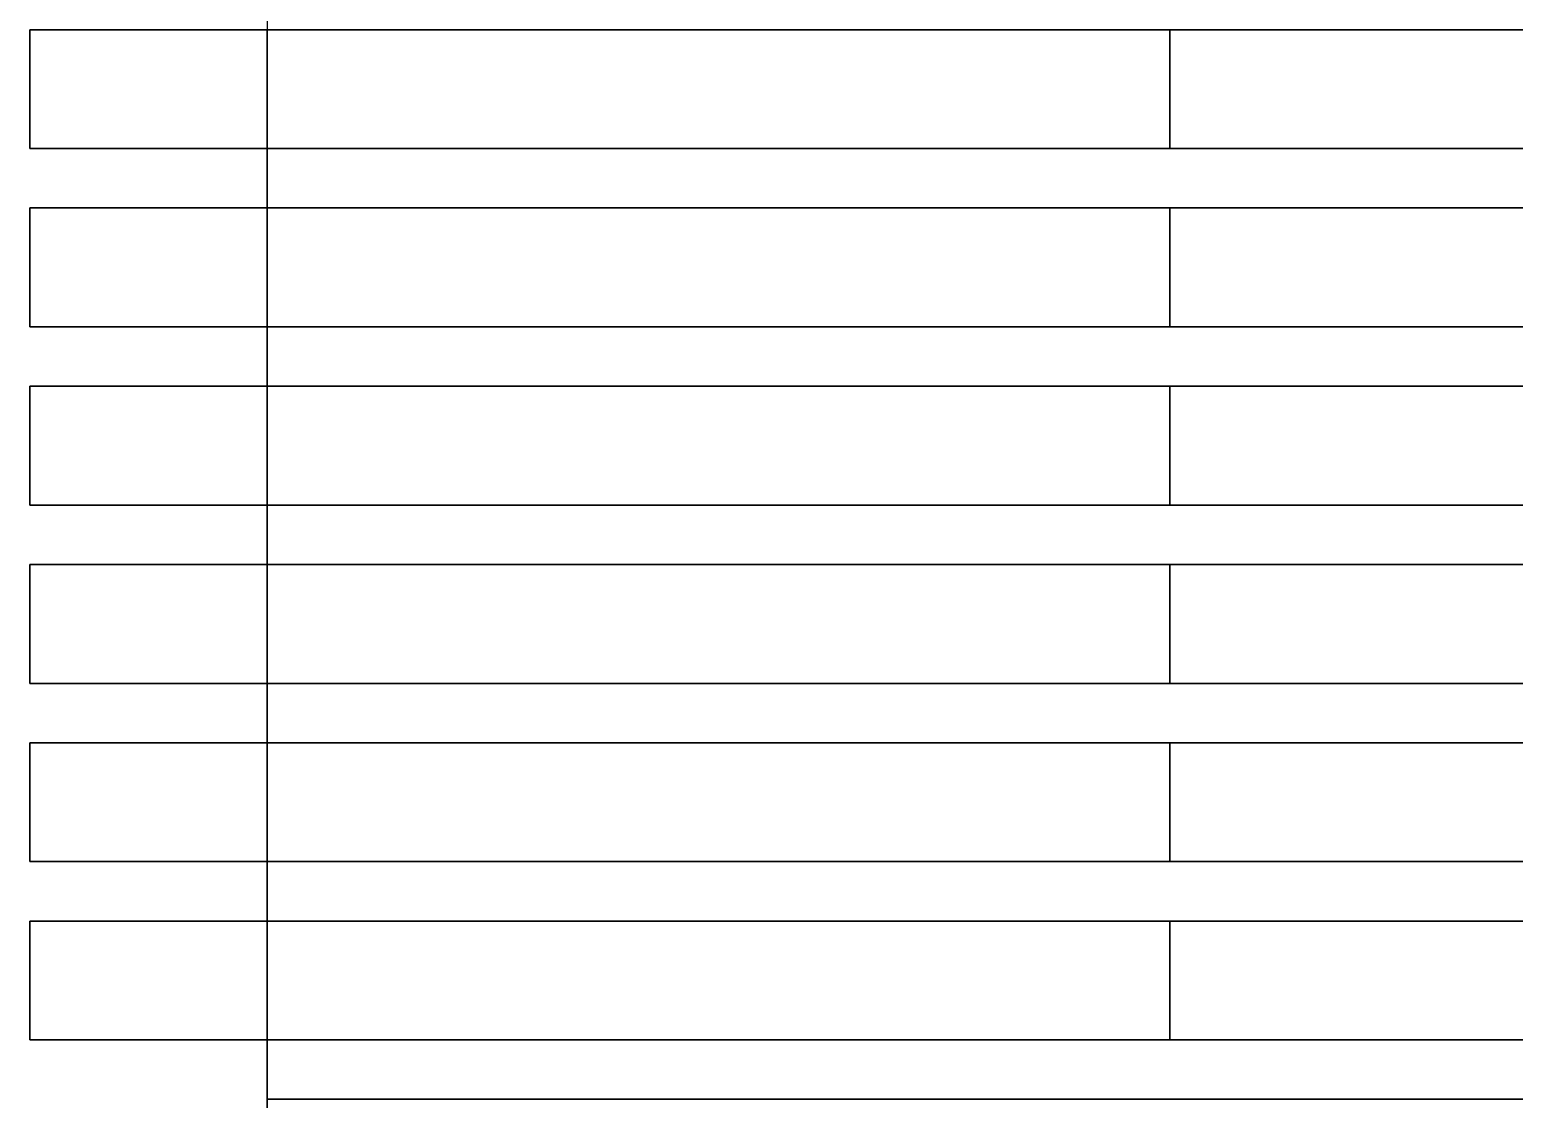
# Model space of a CAD drawing. Header units: millimetres. Extents: x -20 to 230, y -446 to 0.
# Drawn here: x -20 to 105, y -278 to -188 of the extents above; entities that cross this region are included whole.
import ezdxf

# ---------------------------------------------------------------- set-up
doc = ezdxf.new("R2010")
doc.units = ezdxf.units.MM
for name, color, linetype, plot in [('10', 135, 'Continuous', False), ('14', 155, 'Continuous', False), ('15', 254, 'Continuous', False)]:
    doc.layers.add(name, color=color, linetype=linetype, plot=plot)
for name, color, linetype in [('11', 148, 'Continuous'), ('12', 141, 'Continuous'), ('13', 143, 'Continuous'), ('Caixa', 250, 'Continuous')]:
    doc.layers.add(name, color=color, linetype=linetype)

msp = doc.modelspace()

# ---------------------------------------------------------------- linework, layer by layer
at = {"layer": '10'}
for points in [[(-20, -273, 115), (-20, -263, 115), (76, -263, 115), (76, -273, 115)], [(-20, -263, 115), (-20, -263, 15), (76, -263, 15), (76, -263, 115)], [(-20, -273, 15), (-20, -263, 15), (76, -263, 15), (76, -273, 15)], [(-20, -273, 115), (-20, -263, 115), (-20, -263, 15), (-20, -273, 15)], [(76, -273, 115), (76, -263, 115), (76, -263, 15), (76, -273, 15)], [(-20, -273, 115), (-20, -273, 15), (76, -273, 15), (76, -273, 115)]]:
    msp.add_3dface(points, dxfattribs=at)
at = {"layer": '11'}
for points in [[(-20, -258, 115), (-20, -248, 115), (76, -248, 115), (76, -258, 115)], [(-20, -248, 115), (-20, -248, 15), (76, -248, 15), (76, -248, 115)], [(-20, -258, 15), (-20, -248, 15), (76, -248, 15), (76, -258, 15)], [(-20, -258, 115), (-20, -248, 115), (-20, -248, 15), (-20, -258, 15)], [(76, -258, 115), (76, -248, 115), (76, -248, 15), (76, -258, 15)], [(-20, -258, 115), (-20, -258, 15), (76, -258, 15), (76, -258, 115)]]:
    msp.add_3dface(points, dxfattribs=at)
at = {"layer": '12'}
for points in [[(-20, -243, 115), (-20, -233, 115), (76, -233, 115), (76, -243, 115)], [(-20, -233, 115), (-20, -233, 15), (76, -233, 15), (76, -233, 115)], [(-20, -243, 15), (-20, -233, 15), (76, -233, 15), (76, -243, 15)], [(-20, -243, 115), (-20, -233, 115), (-20, -233, 15), (-20, -243, 15)], [(76, -243, 115), (76, -233, 115), (76, -233, 15), (76, -243, 15)], [(-20, -243, 115), (-20, -243, 15), (76, -243, 15), (76, -243, 115)]]:
    msp.add_3dface(points, dxfattribs=at)
at = {"layer": '13'}
for points in [[(-20, -228, 115), (-20, -218, 115), (76, -218, 115), (76, -228, 115)], [(-20, -218, 115), (-20, -218, 15), (76, -218, 15), (76, -218, 115)], [(-20, -228, 15), (-20, -218, 15), (76, -218, 15), (76, -228, 15)], [(-20, -228, 115), (-20, -218, 115), (-20, -218, 15), (-20, -228, 15)], [(76, -228, 115), (76, -218, 115), (76, -218, 15), (76, -228, 15)], [(-20, -228, 115), (-20, -228, 15), (76, -228, 15), (76, -228, 115)]]:
    msp.add_3dface(points, dxfattribs=at)
at = {"layer": '14'}
for points in [[(-20, -213, 115), (-20, -203, 115), (76, -203, 115), (76, -213, 115)], [(-20, -203, 115), (-20, -203, 15), (76, -203, 15), (76, -203, 115)], [(-20, -213, 15), (-20, -203, 15), (76, -203, 15), (76, -213, 15)], [(-20, -213, 115), (-20, -203, 115), (-20, -203, 15), (-20, -213, 15)], [(76, -213, 115), (76, -203, 115), (76, -203, 15), (76, -213, 15)], [(-20, -213, 115), (-20, -213, 15), (76, -213, 15), (76, -213, 115)]]:
    msp.add_3dface(points, dxfattribs=at)
at = {"layer": '15'}
for points in [[(-20, -198, 115), (-20, -188, 115), (76, -188, 115), (76, -198, 115)], [(-20, -188, 115), (-20, -188, 15), (76, -188, 15), (76, -188, 115)], [(-20, -198, 15), (-20, -188, 15), (76, -188, 15), (76, -198, 15)], [(-20, -198, 115), (-20, -188, 115), (-20, -188, 15), (-20, -198, 15)], [(76, -198, 115), (76, -188, 115), (76, -188, 15), (76, -198, 15)], [(-20, -198, 115), (-20, -198, 15), (76, -198, 15), (76, -198, 115)]]:
    msp.add_3dface(points, dxfattribs=at)
at = {"layer": 'Caixa'}
for points in [[(0, 0), (0, -446), (210, -446), (210, 0)], [(0, -188, 115), (0, -198, 115), (210, -198, 115), (210, -188, 115)], [(210, -188, 15), (210, -198, 15), (0, -198, 15), (0, -188, 15)], [(210, -203, 112), (210, -198, 112), (0, -198, 112), (0, -203, 112)], [(0, -198, 115), (0, -198, 112), (210, -198, 112), (210, -198, 115)], [(0, -203, 18), (0, -198, 18), (210, -198, 18), (210, -203, 18)], [(210, -198, 15), (210, -198, 18), (0, -198, 18), (0, -198, 15)], [(0, -203, 112), (0, -203, 115), (210, -203, 115), (210, -203, 112)], [(0, -203, 115), (0, -213, 115), (210, -213, 115), (210, -203, 115)], [(210, -203, 18), (210, -203, 15), (0, -203, 15), (0, -203, 18)], [(210, -203, 15), (210, -213, 15), (0, -213, 15), (0, -203, 15)], [(210, -218, 112), (210, -213, 112), (0, -213, 112), (0, -218, 112)], [(0, -213, 115), (0, -213, 112), (210, -213, 112), (210, -213, 115)], [(0, -218, 18), (0, -213, 18), (210, -213, 18), (210, -218, 18)], [(210, -213, 15), (210, -213, 18), (0, -213, 18), (0, -213, 15)], [(0, -218, 112), (0, -218, 115), (210, -218, 115), (210, -218, 112)], [(0, -218, 115), (0, -228, 115), (210, -228, 115), (210, -218, 115)], [(210, -218, 18), (210, -218, 15), (0, -218, 15), (0, -218, 18)], [(210, -218, 15), (210, -228, 15), (0, -228, 15), (0, -218, 15)], [(210, -233, 112), (210, -228, 112), (0, -228, 112), (0, -233, 112)], [(0, -228, 115), (0, -228, 112), (210, -228, 112), (210, -228, 115)], [(0, -233, 18), (0, -228, 18), (210, -228, 18), (210, -233, 18)], [(210, -228, 15), (210, -228, 18), (0, -228, 18), (0, -228, 15)], [(0, -233, 112), (0, -233, 115), (210, -233, 115), (210, -233, 112)], [(0, -233, 115), (0, -243, 115), (210, -243, 115), (210, -233, 115)], [(210, -233, 18), (210, -233, 15), (0, -233, 15), (0, -233, 18)], [(210, -233, 15), (210, -243, 15), (0, -243, 15), (0, -233, 15)], [(210, -248, 112), (210, -243, 112), (0, -243, 112), (0, -248, 112)], [(0, -243, 115), (0, -243, 112), (210, -243, 112), (210, -243, 115)], [(0, -248, 18), (0, -243, 18), (210, -243, 18), (210, -248, 18)], [(210, -243, 15), (210, -243, 18), (0, -243, 18), (0, -243, 15)], [(0, -248, 112), (0, -248, 115), (210, -248, 115), (210, -248, 112)], [(0, -248, 115), (0, -258, 115), (210, -258, 115), (210, -248, 115)], [(210, -248, 18), (210, -248, 15), (0, -248, 15), (0, -248, 18)], [(210, -248, 15), (210, -258, 15), (0, -258, 15), (0, -248, 15)], [(210, -263, 112), (210, -258, 112), (0, -258, 112), (0, -263, 112)], [(0, -258, 115), (0, -258, 112), (210, -258, 112), (210, -258, 115)], [(0, -263, 18), (0, -258, 18), (210, -258, 18), (210, -263, 18)], [(210, -258, 15), (210, -258, 18), (0, -258, 18), (0, -258, 15)], [(0, -263, 112), (0, -263, 115), (210, -263, 115), (210, -263, 112)], [(0, -263, 115), (0, -273, 115), (210, -273, 115), (210, -263, 115)], [(210, -263, 18), (210, -263, 15), (0, -263, 15), (0, -263, 18)], [(210, -263, 15), (210, -273, 15), (0, -273, 15), (0, -263, 15)], [(210, -278, 112), (210, -273, 112), (0, -273, 112), (0, -278, 112)], [(0, -273, 115), (0, -273, 112), (210, -273, 112), (210, -273, 115)], [(0, -278, 18), (0, -273, 18), (210, -273, 18), (210, -278, 18)], [(210, -273, 15), (210, -273, 18), (0, -273, 18), (0, -273, 15)], [(0, -278, 112), (0, -278, 115), (210, -278, 115), (210, -278, 112)], [(0, -278, 115), (0, -288, 115), (210, -288, 115), (210, -278, 115)], [(210, -278, 18), (210, -278, 15), (0, -278, 15), (0, -278, 18)], [(210, -278, 15), (210, -288, 15), (0, -288, 15), (0, -278, 15)]]:
    msp.add_3dface(points, dxfattribs=at)
for points, invisible_edges in [([(96, -428, 15), (96, -428, 115), (96, -18, 115), (96, -18, 15)], 15), ([(58.69, -423.5, 130), (0, -423.5, 130), (0, -22, 130), (58.69, -22, 130)], 15), ([(67.52, -41, 130), (67.52, -423.5, 130), (58.69, -423.5, 130), (58.69, -32, 130)], 15), ([(67.52, -192.67, 130), (151.31, -192.67, 130), (151.31, -160.72, 130), (67.52, -160.72, 130)], 15), ([(0, -198, 115), (0, -198, 130), (0, -188, 130), (0, -188, 115)], 5), ([(0, -188, 115), (0, -188, 130), (0, -198, 130), (0, -198, 115)], 5), ([(0, -198, 15), (0, -198), (0, -188), (0, -188, 15)], 5), ([(0, -188, 15), (0, -188), (0, -198), (0, -198, 15)], 5), ([(68.99, -197.36, 130), (70.38, -193.89, 130), (67.52, -192.67, 130), (67.52, -198.54, 130)], 15), ([(67.52, -192.67, 130), (70.38, -193.89, 130), (76.38, -194.49, 130), (76.38, -192.67, 130)], 15), ([(76.38, -192.67, 130), (76.38, -194.49, 130), (75.2, -197.33, 130), (83.03, -197.83, 130)], 15), ([(76.38, -192.67, 130), (83.03, -197.83, 130), (84.41, -195.99, 130), (84.41, -192.67, 130)], 15), ([(84.41, -192.67, 130), (84.41, -195.99, 130), (85.89, -194.89, 130), (85.89, -192.67, 130)], 15), ([(85.89, -192.67, 130), (85.89, -194.89, 130), (88.77, -193.96, 130), (88.77, -192.67, 130)], 15), ([(88.77, -192.67, 130), (88.77, -193.96, 130), (91.67, -194.19, 130), (151.31, -194.19, 130)], 15), ([(151.31, -194.19, 130), (151.31, -192.67, 130), (88.77, -192.67, 130)], 15), ([(68.49, -199.98, 125), (68.99, -197.36, 125), (70.38, -193.89, 125), (74.76, -199.51, 125)], 15), ([(70.38, -193.89, 130), (70.38, -193.89, 125), (68.99, -197.36, 125), (68.99, -197.36, 130)], 15), ([(76.38, -194.49, 130), (76.38, -194.49, 125), (70.38, -193.89, 125), (70.38, -193.89, 130)], 15), ([(74.76, -199.51, 125), (75.2, -197.33, 125), (76.38, -194.49, 125), (70.38, -193.89, 125)], 15), ([(76.38, -194.49, 130), (76.38, -194.49, 125), (75.2, -197.33, 125), (75.2, -197.33, 130)], 15), ([(88.77, -193.96, 125), (85.89, -194.89, 125), (84.41, -195.99, 125), (90.8, -201.08, 125)], 15), ([(85.89, -194.89, 130), (84.41, -195.99, 130), (84.41, -195.99, 125), (85.89, -194.89, 125)], 15), ([(88.77, -193.96, 130), (85.89, -194.89, 130), (85.89, -194.89, 125), (88.77, -193.96, 125)], 15), ([(91.67, -194.19, 130), (88.77, -193.96, 130), (88.77, -193.96, 125), (91.67, -194.19, 125)], 15), ([(94.01, -195.3, 125), (91.67, -194.19, 125), (88.77, -193.96, 125), (90.8, -201.08, 125)], 15), ([(94.01, -195.3, 130), (91.67, -194.19, 130), (91.67, -194.19, 125), (94.01, -195.3, 125)], 15), ([(96.02, -197.32, 130), (98.65, -194.19, 130), (91.67, -194.19, 130), (94.01, -195.3, 130)], 15), ([(98.65, -194.19, 130), (97.28, -199.32, 130), (96.02, -197.32, 130)], 15), ([(97.05, -212.76, 130), (151.31, -212.76, 130), (151.31, -194.19, 130), (97.83, -211.15, 130)], 15), ([(98.65, -194.19, 130), (98.65, -203.31, 130), (98.03, -201, 130), (97.28, -199.32, 130)], 15), ([(97.83, -211.15, 130), (98.58, -208.7, 130), (98.88, -205.71, 130), (151.31, -194.19, 130)], 15), ([(98.88, -205.71, 130), (98.65, -203.31, 130), (98.65, -194.19, 130), (151.31, -194.19, 130)], 15), ([(84.41, -195.99, 125), (83.03, -197.83, 125), (81.78, -199.79, 125), (88.36, -202.52, 125)], 15), ([(84.41, -195.99, 130), (83.03, -197.83, 130), (83.03, -197.83, 125), (84.41, -195.99, 125)], 15), ([(90.8, -201.08, 125), (89.41, -201.31, 125), (88.36, -202.52, 125), (84.41, -195.99, 125)], 15), ([(97.28, -199.32, 125), (96.02, -197.32, 125), (94.01, -195.3, 125), (90.8, -201.08, 125)], 15), ([(96.02, -197.32, 130), (94.01, -195.3, 130), (94.01, -195.3, 125), (96.02, -197.32, 125)], 15), ([(68.99, -197.36, 130), (67.52, -198.54, 130), (68.49, -199.98, 130), (68.99, -197.36, 130)], 15), ([(68.99, -197.36, 130), (68.49, -199.98, 130), (68.49, -199.98, 125), (68.99, -197.36, 125)], 15), ([(75.2, -197.33, 130), (74.76, -199.51, 130), (74.69, -201.85, 130), (80.85, -201.51, 130)], 15), ([(75.2, -197.33, 130), (74.76, -199.51, 130), (74.76, -199.51, 125), (75.2, -197.33, 125)], 15), ([(83.03, -197.83, 130), (81.78, -199.79, 130), (80.85, -201.51, 130), (75.2, -197.33, 130)], 15), ([(97.28, -199.32, 130), (96.02, -197.32, 130), (96.02, -197.32, 125), (97.28, -199.32, 125)], 15), ([(0, -198, 115), (0, -203, 115), (0, -203, 130), (0, -198, 130)], 11), ([(0, -198, 115), (0, -203, 115), (0, -203, 112), (0, -198, 112)], 1), ([(0, -198, 130), (0, -203, 130), (0, -203, 115), (0, -198, 115)], 14), ([(0, -198, 112), (0, -203, 112), (0, -203, 115), (0, -198, 115)], 4), ([(0, -198, 15), (0, -203, 15), (0, -203), (0, -198)], 11), ([(0, -198, 15), (0, -203, 15), (0, -203, 18), (0, -198, 18)], 1), ([(0, -198), (0, -203), (0, -203, 15), (0, -198, 15)], 14), ([(0, -198, 18), (0, -203, 18), (0, -203, 15), (0, -198, 15)], 4), ([(67.52, -198.54, 130), (68.49, -199.98, 130), (68.42, -202.72, 130), (67.52, -202.72, 130)], 15), ([(83.03, -197.83, 130), (83.03, -197.83, 125), (81.78, -199.79, 125), (81.78, -199.79, 130)], 15), ([(68.84, -205.67, 125), (68.42, -202.72, 125), (68.49, -199.98, 125), (74.76, -199.51, 125)], 15), ([(68.49, -199.98, 130), (68.42, -202.72, 130), (68.42, -202.72, 125), (68.49, -199.98, 125)], 15), ([(70.54, -210.03, 125), (69.54, -208.14, 125), (68.84, -205.67, 125), (74.76, -199.51, 125)], 15), ([(75.12, -204.53, 125), (74.69, -201.85, 125), (74.76, -199.51, 125), (70.54, -210.03, 125)], 15), ([(74.76, -199.51, 130), (74.69, -201.85, 130), (74.69, -201.85, 125), (74.76, -199.51, 125)], 15), ([(81.78, -199.79, 125), (80.85, -201.51, 125), (79.85, -203.71, 125), (86.2, -207.35, 125)], 15), ([(81.78, -199.79, 130), (81.78, -199.79, 125), (80.85, -201.51, 125), (80.85, -201.51, 130)], 15), ([(88.36, -202.52, 125), (87.21, -205.26, 125), (86.2, -207.35, 125), (81.78, -199.79, 125)], 15), ([(98.03, -201, 125), (97.28, -199.32, 125), (90.8, -201.08, 125), (92.14, -201.84, 125)], 15), ([(98.03, -201, 130), (97.28, -199.32, 130), (97.28, -199.32, 125), (98.03, -201, 125)], 15), ([(89.41, -201.31, 130), (90.8, -201.08, 130), (90.8, -201.08, 125), (89.41, -201.31, 125)], 15), ([(92.14, -201.84, 130), (89.41, -201.31, 130), (90.8, -201.08, 130)], 15), ([(90.8, -201.08, 130), (92.14, -201.84, 130), (92.14, -201.84, 125), (90.8, -201.08, 125)], 15), ([(98.65, -203.31, 125), (98.03, -201, 125), (92.14, -201.84, 125), (92.75, -203.31, 125)], 15), ([(98.65, -203.31, 130), (98.03, -201, 130), (98.03, -201, 125), (98.65, -203.31, 125)], 15), ([(80.85, -201.51, 130), (79.85, -203.71, 130), (79.28, -205.2, 130), (74.69, -201.85, 130)], 15), ([(74.69, -201.85, 130), (75.12, -204.53, 130), (75.12, -204.53, 125), (74.69, -201.85, 125)], 15), ([(79.28, -205.2, 130), (78.56, -206.07, 130), (77.43, -206.47, 130), (74.69, -201.85, 130)], 15), ([(77.43, -206.47, 130), (76.26, -206.23, 130), (75.46, -205.54, 130), (74.69, -201.85, 130)], 15), ([(75.46, -205.54, 130), (75.12, -204.53, 130), (74.69, -201.85, 130)], 15), ([(80.85, -201.51, 130), (79.85, -203.71, 130), (79.85, -203.71, 125), (80.85, -201.51, 125)], 15), ([(88.36, -202.52, 130), (89.41, -201.31, 130), (89.41, -201.31, 125), (88.36, -202.52, 125)], 15), ([(89.41, -201.31, 130), (92.14, -201.84, 130), (92.75, -203.31, 130), (88.36, -202.52, 130)], 15), ([(92.14, -201.84, 130), (92.75, -203.31, 130), (92.75, -203.31, 125), (92.14, -201.84, 125)], 15), ([(0, -213, 115), (0, -213, 130), (0, -203, 130), (0, -203, 115)], 5), ([(0, -203, 115), (0, -203, 130), (0, -213, 130), (0, -213, 115)], 5), ([(0, -213, 15), (0, -213), (0, -203), (0, -203, 15)], 5), ([(0, -203, 15), (0, -203), (0, -213), (0, -213, 15)], 5), ([(67.52, -202.72, 130), (68.41, -202.75, 130), (68.84, -205.67, 130), (67.52, -205.67, 130)], 15), ([(68.42, -202.72, 130), (68.84, -205.67, 130), (68.84, -205.67, 125), (68.42, -202.72, 125)], 15), ([(79.85, -203.71, 125), (79.28, -205.2, 125), (78.56, -206.07, 125), (83.84, -211.13, 125)], 15), ([(79.85, -203.71, 130), (79.28, -205.2, 130), (79.28, -205.2, 125), (79.85, -203.71, 125)], 15), ([(86.2, -207.35, 125), (85.14, -209.27, 125), (83.84, -211.13, 125), (79.85, -203.71, 125)], 15), ([(87.21, -205.26, 130), (87.21, -205.26, 125), (88.36, -202.52, 125), (88.36, -202.52, 130)], 15), ([(92.75, -203.31, 130), (93.06, -205.05, 130), (87.21, -205.26, 130), (88.36, -202.52, 130)], 15), ([(92.75, -203.31, 130), (93.06, -205.05, 130), (93.06, -205.05, 125), (92.75, -203.31, 125)], 15), ([(98.88, -205.71, 125), (98.65, -203.31, 125), (92.75, -203.31, 125), (93.06, -205.05, 125)], 15), ([(98.88, -205.71, 130), (98.88, -205.71, 125), (98.65, -203.31, 125), (98.65, -203.31, 130)], 15), ([(74.83, -213.21, 125), (72.33, -211.9, 125), (70.54, -210.03, 125), (75.12, -204.53, 125)], 15), ([(76.26, -206.23, 125), (75.46, -205.54, 125), (75.12, -204.53, 125), (74.83, -213.21, 125)], 15), ([(75.46, -205.54, 130), (75.12, -204.53, 130), (75.12, -204.53, 125), (75.46, -205.54, 125)], 15), ([(67.52, -205.67, 130), (68.84, -205.67, 130), (69.54, -208.14, 130), (67.52, -208.14, 130)], 15), ([(68.84, -205.67, 130), (69.54, -208.14, 130), (69.54, -208.14, 125), (68.84, -205.67, 125)], 15), ([(80.05, -213.35, 125), (77.37, -213.64, 125), (74.83, -213.21, 125), (76.26, -206.23, 125)], 15), ([(76.26, -206.23, 130), (76.26, -206.23, 125), (75.46, -205.54, 125), (75.46, -205.54, 130)], 15), ([(78.56, -206.07, 125), (77.43, -206.47, 125), (76.26, -206.23, 125), (80.05, -213.35, 125)], 15), ([(77.43, -206.47, 130), (76.26, -206.23, 130), (76.26, -206.23, 125), (77.43, -206.47, 125)], 15), ([(78.56, -206.07, 130), (77.43, -206.47, 130), (77.43, -206.47, 125), (78.56, -206.07, 125)], 15), ([(79.28, -205.2, 130), (78.56, -206.07, 130), (78.56, -206.07, 125), (79.28, -205.2, 125)], 15), ([(83.84, -211.13, 125), (82.16, -212.44, 125), (80.05, -213.35, 125), (78.56, -206.07, 125)], 15), ([(93.06, -205.05, 130), (93.02, -207.08, 130), (86.2, -207.35, 130), (87.21, -205.26, 130)], 15), ([(86.2, -207.35, 130), (87.21, -205.26, 130), (87.21, -205.26, 125), (86.2, -207.35, 125)], 15), ([(93.06, -205.05, 130), (93.02, -207.08, 130), (93.02, -207.08, 125), (93.06, -205.05, 125)], 15), ([(93.06, -205.05, 125), (93.02, -207.08, 125), (98.58, -208.7, 125), (98.88, -205.71, 125)], 15), ([(98.58, -208.7, 130), (98.88, -205.71, 130), (98.88, -205.71, 125), (98.58, -208.7, 125)], 15), ([(93.02, -207.08, 130), (92.44, -209.38, 130), (85.14, -209.27, 130), (86.2, -207.35, 130)], 15), ([(85.14, -209.27, 130), (86.2, -207.35, 130), (86.2, -207.35, 125), (85.14, -209.27, 125)], 15), ([(93.02, -207.08, 130), (92.44, -209.38, 130), (92.44, -209.38, 125), (93.02, -207.08, 125)], 15), ([(97.83, -211.15, 125), (98.58, -208.7, 125), (93.02, -207.08, 125), (92.44, -209.38, 125)], 15), ([(67.52, -208.14, 130), (69.54, -208.14, 130), (70.54, -210.03, 130), (67.52, -210.03, 130)], 15), ([(69.54, -208.14, 130), (70.54, -210.03, 130), (70.54, -210.03, 125), (69.54, -208.14, 125)], 15), ([(97.83, -211.15, 125), (98.58, -208.7, 125), (98.58, -208.7, 130), (97.83, -211.15, 130)], 15), ([(83.84, -211.13, 130), (85.14, -209.27, 130), (85.14, -209.27, 125), (83.84, -211.13, 125)], 15), ([(92.44, -209.38, 130), (91.49, -211.23, 130), (83.84, -211.13, 130), (85.14, -209.27, 130)], 15), ([(92.44, -209.38, 130), (91.49, -211.23, 130), (91.49, -211.23, 125), (92.44, -209.38, 125)], 15), ([(91.49, -211.23, 125), (92.44, -209.38, 125), (97.83, -211.15, 125), (97.05, -212.76, 125)], 15), ([(67.52, -210.03, 130), (70.54, -210.03, 130), (72.33, -211.9, 130), (67.52, -211.9, 130)], 15), ([(70.54, -210.03, 130), (72.33, -211.9, 130), (72.33, -211.9, 125), (70.54, -210.03, 125)], 15), ([(80.88, -215.96, 130), (82.89, -216.4, 130), (83.84, -211.13, 130), (82.16, -212.44, 130)], 15), ([(82.16, -212.44, 130), (83.84, -211.13, 130), (83.84, -211.13, 125), (82.16, -212.44, 125)], 15), ([(91.49, -211.23, 130), (85, -217.32, 130), (82.89, -216.4, 130), (83.84, -211.13, 130)], 15), ([(91.49, -211.23, 130), (97.05, -212.76, 130), (87.41, -219.16, 130), (85, -217.32, 130)], 15), ([(97.05, -212.76, 130), (97.05, -212.76, 125), (91.49, -211.23, 125), (91.49, -211.23, 130)], 15), ([(97.05, -212.76, 130), (97.05, -212.76, 125), (97.83, -211.15, 125), (97.83, -211.15, 130)], 15), ([(67.52, -211.9, 130), (72.33, -211.9, 130), (74.83, -213.21, 130), (67.52, -213.21, 130)], 15), ([(72.33, -211.9, 130), (74.83, -213.21, 130), (74.83, -213.21, 125), (72.33, -211.9, 125)], 15), ([(78.97, -215.89, 130), (80.88, -215.96, 130), (82.16, -212.44, 130), (80.05, -213.35, 130)], 15), ([(80.05, -213.35, 130), (82.16, -212.44, 130), (82.16, -212.44, 125), (80.05, -213.35, 125)], 15), ([(0, -213, 115), (0, -218, 115), (0, -218, 130), (0, -213, 130)], 11), ([(0, -213, 115), (0, -218, 115), (0, -218, 112), (0, -213, 112)], 1), ([(0, -213, 130), (0, -218, 130), (0, -218, 115), (0, -213, 115)], 14), ([(0, -213, 112), (0, -218, 112), (0, -218, 115), (0, -213, 115)], 4), ([(0, -213, 15), (0, -218, 15), (0, -218), (0, -213)], 11), ([(0, -213, 15), (0, -218, 15), (0, -218, 18), (0, -213, 18)], 1), ([(0, -213), (0, -218), (0, -218, 15), (0, -213, 15)], 14), ([(0, -213, 18), (0, -218, 18), (0, -218, 15), (0, -213, 15)], 4), ([(74.83, -213.21, 130), (75, -216.82, 130), (67.52, -216.82, 130), (67.52, -213.21, 130)], 15), ([(74.83, -213.21, 130), (77.37, -213.64, 130), (77.37, -213.64, 125), (74.83, -213.21, 125)], 15), ([(74.83, -213.21, 130), (75, -216.82, 130), (77.04, -216.15, 130), (77.37, -213.64, 130)], 15), ([(77.04, -216.15, 130), (78.97, -215.89, 130), (80.05, -213.35, 130), (77.37, -213.64, 130)], 15), ([(77.37, -213.64, 130), (80.05, -213.35, 130), (80.05, -213.35, 125), (77.37, -213.64, 125)], 15), ([(88.81, -220.88, 130), (87.41, -219.16, 130), (97.05, -212.76, 130), (151.31, -212.76, 130)], 15), ([(88.81, -220.88, 130), (89.89, -222.96, 130), (90.67, -225.19, 130), (151.31, -212.76, 130)], 15), ([(151.31, -229.97, 130), (151.31, -212.76, 130), (90.67, -225.19, 130)], 15), ([(74.46, -224.92, 125.01), (73.46, -225.81, 125.01), (75, -216.82, 125.01), (77.04, -216.15, 125.01)], 15), ([(78.97, -215.89, 125), (77.04, -216.15, 125), (74.46, -224.92, 125), (75.8, -224.26, 125.01)], 15), ([(75, -216.82, 130), (75, -216.82, 125), (77.04, -216.15, 125), (77.04, -216.15, 130)], 15), ([(77.67, -223.71, 125), (75.8, -224.26, 125), (78.97, -215.89, 125), (80.88, -215.96, 125)], 15), ([(77.04, -216.15, 130), (77.04, -216.15, 125), (78.97, -215.89, 125), (78.97, -215.89, 130)], 15), ([(82.89, -216.4, 125), (80.88, -215.96, 125), (77.67, -223.71, 125), (79.55, -223.51, 125)], 15), ([(78.97, -215.89, 130), (78.97, -215.89, 125), (80.88, -215.96, 125), (80.88, -215.96, 130)], 15), ([(80.88, -215.96, 130), (80.88, -215.96, 125), (82.89, -216.4, 125), (82.89, -216.4, 130)], 15), ([(75, -216.82, 130), (73.17, -217.84, 130), (71.57, -219.18, 130), (67.52, -216.82, 130)], 15), ([(67.52, -216.82, 130), (71.57, -219.18, 130), (70.27, -220.77, 130), (69.27, -222.57, 130)], 15), ([(67.52, -216.82, 130), (69.27, -222.57, 130), (68.46, -224.59, 130), (67.52, -224.59, 130)], 15), ([(75, -216.82, 125), (73.17, -217.84, 125), (73.04, -226.77, 125), (73.46, -225.81, 125)], 15), ([(73.17, -217.84, 130), (73.17, -217.84, 125), (75, -216.82, 125), (75, -216.82, 130)], 15), ([(85, -217.32, 125), (82.89, -216.4, 125), (79.55, -223.51, 125), (81.17, -223.62, 125)], 15), ([(87.41, -219.16, 125), (85, -217.32, 125), (81.17, -223.62, 125), (83.17, -224.11, 125)], 15), ([(82.89, -216.4, 130), (82.89, -216.4, 125), (85, -217.32, 125), (85, -217.32, 130)], 15), ([(85, -217.32, 130), (85, -217.32, 125), (87.41, -219.16, 125), (87.41, -219.16, 130)], 15), ([(0, -228, 115), (0, -228, 130), (0, -218, 130), (0, -218, 115)], 5), ([(0, -218, 115), (0, -218, 130), (0, -228, 130), (0, -228, 115)], 5), ([(0, -228, 15), (0, -228), (0, -218), (0, -218, 15)], 5), ([(0, -218, 15), (0, -218), (0, -228), (0, -228, 15)], 5), ([(71.57, -219.18, 130), (71.57, -219.18, 125), (73.17, -217.84, 125), (73.17, -217.84, 130)], 15), ([(71.57, -219.18, 125), (73.17, -217.84, 125), (73.04, -226.77, 125), (73.03, -227.94, 125)], 15), ([(71.57, -219.18, 125), (70.27, -220.77, 125), (69.27, -222.57, 125), (73.03, -227.94, 125)], 15), ([(70.27, -220.77, 130), (71.57, -219.18, 130), (71.57, -219.18, 125), (70.27, -220.77, 125)], 15), ([(84.7, -224.8, 125), (83.17, -224.11, 125), (87.41, -219.16, 125), (88.81, -220.88, 125)], 15), ([(87.41, -219.16, 130), (87.41, -219.16, 125), (88.81, -220.88, 125), (88.81, -220.88, 130)], 15), ([(69.27, -222.57, 130), (70.27, -220.77, 130), (70.27, -220.77, 125), (69.27, -222.57, 125)], 15), ([(89.89, -222.96, 125), (88.81, -220.88, 125), (84.7, -224.8, 125), (85.74, -225.58, 125)], 15), ([(88.81, -220.88, 130), (88.81, -220.88, 125), (89.89, -222.96, 125), (89.89, -222.96, 130)], 15), ([(68.08, -226.98, 125), (68.46, -224.59, 125), (69.27, -222.57, 125), (73.03, -227.94, 125)], 15), ([(68.46, -224.59, 130), (68.46, -224.59, 125), (69.27, -222.57, 125), (69.27, -222.57, 130)], 15), ([(75.76, -224.28, 130), (77.67, -223.71, 130), (81.17, -223.62, 130), (83.17, -224.11, 130)], 15), ([(77.67, -223.71, 130), (77.67, -223.71, 125), (75.8, -224.26, 125), (75.76, -224.28, 130)], 15), ([(79.55, -223.51, 125), (77.67, -223.71, 125), (77.67, -223.71, 130), (79.55, -223.51, 130)], 15), ([(81.17, -223.62, 130), (79.55, -223.51, 130), (77.67, -223.71, 130)], 15), ([(81.17, -223.62, 130), (81.17, -223.62, 125), (79.55, -223.51, 125), (79.55, -223.51, 130)], 15), ([(83.17, -224.11, 130), (83.17, -224.11, 125), (81.17, -223.62, 125), (81.17, -223.62, 130)], 15), ([(90.67, -225.19, 125), (89.89, -222.96, 125), (85.74, -225.58, 125), (86.34, -226.79, 125)], 15), ([(89.89, -222.96, 130), (89.89, -222.96, 125), (90.67, -225.19, 125), (90.67, -225.19, 130)], 15), ([(67.52, -224.59, 130), (68.46, -224.59, 130), (68.08, -226.98, 130), (67.52, -226.98, 130)], 15), ([(68.08, -226.98, 130), (68.08, -226.98, 125), (68.46, -224.59, 125), (68.46, -224.59, 130)], 15), ([(73.46, -225.81, 130), (74.46, -224.92, 130), (84.7, -224.8, 130), (85.74, -225.58, 130)], 15), ([(74.46, -224.92, 125), (73.46, -225.81, 125), (73.46, -225.81, 130), (74.46, -224.92, 130)], 15), ([(84.7, -224.8, 130), (83.17, -224.11, 130), (75.76, -224.28, 130), (74.46, -224.92, 130)], 15), ([(75.76, -224.28, 130), (75.8, -224.26, 125), (74.46, -224.92, 125), (74.46, -224.92, 130)], 15), ([(84.7, -224.8, 130), (84.7, -224.8, 125), (83.17, -224.11, 125), (83.17, -224.11, 130)], 15), ([(85.74, -225.58, 130), (85.74, -225.58, 125), (84.7, -224.8, 125), (84.7, -224.8, 130)], 15), ([(86.34, -226.79, 130), (85.74, -225.58, 130), (73.46, -225.81, 130), (73.04, -226.77, 130)], 15), ([(73.46, -225.81, 130), (73.46, -225.81, 125), (73.04, -226.77, 125), (73.04, -226.77, 130)], 15), ([(86.34, -226.79, 130), (86.34, -226.79, 125), (85.74, -225.58, 125), (85.74, -225.58, 130)], 15), ([(86.27, -228.26, 125), (86.34, -226.79, 125), (90.67, -225.19, 125), (90.9, -227.76, 125)], 15), ([(90.67, -225.19, 130), (90.9, -227.76, 130), (90.57, -229.97, 130), (151.31, -229.97, 130)], 15), ([(90.67, -225.19, 130), (90.67, -225.19, 125), (90.9, -227.76, 125), (90.9, -227.76, 130)], 15), ([(67.52, -226.98, 130), (68.08, -226.98, 130), (68.19, -228.86, 130), (67.52, -228.86, 130)], 15), ([(68.19, -228.86, 130), (68.08, -226.98, 130), (68.08, -226.98, 125), (68.19, -228.86, 125)], 15), ([(73.31, -228.73, 125), (73.03, -227.94, 125), (68.08, -226.98, 125), (68.19, -228.86, 125)], 15), ([(73.04, -226.77, 125), (73.03, -227.94, 125), (73.03, -227.94, 130), (73.04, -226.77, 130)], 15), ([(86.34, -226.79, 130), (86.27, -228.26, 130), (73.03, -227.94, 130), (73.04, -226.77, 130)], 15), ([(86.27, -228.26, 130), (86.27, -228.26, 125), (86.34, -226.79, 125), (86.34, -226.79, 130)], 15), ([(0, -228, 115), (0, -233, 115), (0, -233, 130), (0, -228, 130)], 11), ([(0, -228, 115), (0, -233, 115), (0, -233, 112), (0, -228, 112)], 1), ([(0, -228, 130), (0, -233, 130), (0, -233, 115), (0, -228, 115)], 14), ([(0, -228, 112), (0, -233, 112), (0, -233, 115), (0, -228, 115)], 4), ([(0, -228, 15), (0, -233, 15), (0, -233), (0, -228)], 11), ([(0, -228, 15), (0, -233, 15), (0, -233, 18), (0, -228, 18)], 1), ([(0, -228), (0, -233), (0, -233, 15), (0, -228, 15)], 14), ([(0, -228, 18), (0, -233, 18), (0, -233, 15), (0, -228, 15)], 4), ([(68.87, -231.29, 125), (68.19, -228.86, 125), (73.31, -228.73, 125), (74.05, -229.6, 125)], 15), ([(73.03, -227.94, 130), (73.31, -228.73, 130), (73.31, -228.73, 125), (73.03, -227.94, 125)], 15), ([(86.27, -228.26, 130), (85.16, -229.72, 130), (73.31, -228.73, 130), (73.03, -227.94, 130)], 15), ([(73.31, -228.73, 130), (74.05, -229.6, 130), (74.05, -229.6, 125), (73.31, -228.73, 125)], 15), ([(73.31, -228.73, 130), (74.05, -229.6, 130), (83.73, -230.46, 130), (85.16, -229.72, 130)], 15), ([(90.57, -229.97, 125), (85.16, -229.72, 125), (86.27, -228.26, 125), (90.9, -227.76, 125)], 15), ([(86.27, -228.26, 130), (86.27, -228.26, 125), (85.16, -229.72, 125), (85.16, -229.72, 130)], 15), ([(90.9, -227.76, 130), (90.9, -227.76, 125), (90.57, -229.97, 125), (90.57, -229.97, 130)], 15), ([(68.19, -228.86, 130), (68.87, -231.29, 130), (67.52, -232.25, 130), (67.52, -228.86, 130)], 15), ([(68.87, -231.29, 130), (68.19, -228.86, 130), (68.19, -228.86, 125), (68.87, -231.29, 125)], 15), ([(74.05, -229.6, 125), (75.39, -230.35, 125), (69.81, -233.31, 125), (68.87, -231.29, 125)], 15), ([(74.05, -229.6, 130), (75.39, -230.35, 130), (75.39, -230.35, 125), (74.05, -229.6, 125)], 15), ([(83.73, -230.46, 130), (82.37, -230.93, 130), (75.39, -230.35, 130), (74.05, -229.6, 130)], 15), ([(83.73, -230.46, 130), (83.73, -230.46, 125), (85.16, -229.72, 125), (85.16, -229.72, 130)], 15), ([(85.16, -229.72, 125), (83.73, -230.46, 125), (87.13, -235.85, 125), (88.6, -234.17, 125)], 15), ([(88.6, -234.17, 125), (89.76, -232.11, 125), (90.57, -229.97, 125), (85.16, -229.72, 125)], 15), ([(90.57, -229.97, 130), (89.76, -232.11, 130), (88.6, -234.17, 130), (151.31, -234.17, 130)], 15), ([(90.57, -229.97, 130), (90.57, -229.97, 125), (89.76, -232.11, 125), (89.76, -232.11, 130)], 15), ([(151.31, -234.17, 130), (151.31, -229.97, 130), (90.57, -229.97, 130)], 15), ([(69.8, -233.3, 125), (71.67, -235.7, 125), (76.85, -230.88, 125), (75.39, -230.35, 125)], 15), ([(76.85, -230.88, 125), (78.28, -231.18, 125), (74.29, -237.6, 125), (71.67, -235.7, 125)], 15), ([(74.29, -237.6, 125), (78.54, -238.84, 125), (79.82, -231.28, 125), (78.28, -231.18, 125)], 15), ([(75.39, -230.35, 130), (75.39, -230.35, 125), (76.85, -230.88, 125), (76.85, -230.88, 130)], 15), ([(75.39, -230.35, 130), (76.85, -230.88, 130), (81.02, -231.19, 130), (82.37, -230.93, 130)], 15), ([(76.85, -230.88, 130), (76.85, -230.88, 125), (78.28, -231.18, 125), (78.28, -231.18, 130)], 15), ([(81.02, -231.19, 130), (79.82, -231.28, 130), (78.28, -231.18, 130), (76.85, -230.88, 130)], 15), ([(78.28, -231.18, 130), (78.28, -231.18, 125), (79.82, -231.28, 125), (79.82, -231.28, 130)], 15), ([(79.82, -231.28, 125), (81.02, -231.19, 125), (81.93, -238.61, 125), (78.54, -238.84, 125)], 15), ([(79.82, -231.28, 130), (79.82, -231.28, 125), (81.02, -231.19, 125), (81.02, -231.19, 130)], 15), ([(81.02, -231.19, 130), (81.02, -231.19, 125), (82.37, -230.93, 125), (82.37, -230.93, 130)], 15), ([(82.37, -230.93, 125), (81.02, -231.19, 125), (81.93, -238.61, 125), (84.49, -237.69, 125)], 15), ([(82.37, -230.93, 130), (82.37, -230.93, 125), (83.73, -230.46, 125), (83.73, -230.46, 130)], 15), ([(87.13, -235.85, 125), (84.49, -237.69, 125), (82.37, -230.93, 125), (83.73, -230.46, 125)], 15), ([(68.87, -231.29, 130), (69.81, -233.31, 130), (67.52, -233.31, 130), (67.52, -232.25, 130)], 15), ([(69.81, -233.31, 130), (68.87, -231.29, 130), (68.87, -231.29, 125), (69.81, -233.31, 125)], 15), ([(89.76, -232.11, 130), (89.76, -232.11, 125), (88.6, -234.17, 125), (88.6, -234.17, 130)], 15), ([(0, -243, 115), (0, -243, 130), (0, -233, 130), (0, -233, 115)], 5), ([(0, -233, 115), (0, -233, 130), (0, -243, 130), (0, -243, 115)], 5), ([(0, -243, 15), (0, -243), (0, -233), (0, -233, 15)], 5), ([(0, -233, 15), (0, -233), (0, -243), (0, -243, 15)], 5), ([(69.81, -233.31, 130), (71.67, -235.7, 130), (74.29, -237.6, 130), (67.52, -237.6, 130)], 15), ([(69.81, -233.31, 130), (67.52, -233.31, 130), (67.52, -237.6, 130)], 15), ([(71.67, -235.7, 130), (69.81, -233.31, 130), (69.81, -233.31, 125), (71.67, -235.7, 125)], 15), ([(88.6, -234.17, 125), (88.6, -234.17, 130), (87.13, -235.85, 130), (87.13, -235.85, 125)], 15), ([(87.13, -242.1, 130), (87.13, -235.85, 130), (88.6, -234.17, 130), (99.63, -242.1, 130)], 15), ([(99.63, -242.1, 130), (88.6, -234.17, 130), (151.31, -234.17, 130), (151.31, -248.47, 130)], 15), ([(74.29, -237.6, 130), (74.29, -237.6, 125), (71.67, -235.7, 125), (71.67, -235.7, 130)], 15), ([(87.13, -235.85, 130), (87.13, -235.85, 125), (84.49, -237.69, 125), (84.49, -237.69, 130)], 15), ([(84.49, -242.1, 130), (84.49, -237.69, 130), (87.13, -235.85, 130), (87.13, -242.1, 130)], 15), ([(74.29, -237.6, 130), (78.54, -238.84, 130), (78.54, -242.1, 130), (67.52, -242.1, 130)], 15), ([(74.29, -237.6, 130), (67.52, -237.6, 130), (67.52, -242.1, 130)], 15), ([(78.54, -238.84, 130), (78.54, -238.84, 125), (74.29, -237.6, 125), (74.29, -237.6, 130)], 15), ([(81.93, -238.61, 130), (81.93, -238.61, 125), (78.54, -238.84, 125), (78.54, -238.84, 130)], 15), ([(81.93, -238.61, 130), (78.54, -238.84, 130), (78.54, -242.1, 130), (84.17, -242.1, 130)], 15), ([(84.49, -237.69, 130), (84.49, -237.69, 125), (81.93, -238.61, 125), (81.93, -238.61, 130)], 15), ([(84.17, -242.1, 130), (81.93, -238.61, 130), (84.49, -237.69, 130), (84.49, -242.1, 130)], 15), ([(68.71, -248.47, 130), (67.52, -248.47, 130), (67.52, -242.1, 130), (68.71, -242.1, 130)], 15), ([(99.63, -242.1, 130), (99.63, -242.1, 125), (68.71, -242.1, 125), (68.71, -242.1, 130)], 15), ([(68.71, -248.47, 130), (68.71, -248.47, 125), (68.71, -242.1, 125), (68.71, -242.1, 130)], 15), ([(99.63, -248.47, 125), (99.63, -242.1, 125), (68.71, -242.1, 125), (68.71, -248.47, 125)], 15), ([(99.63, -248.47, 130), (99.63, -248.47, 125), (99.63, -242.1, 125), (99.63, -242.1, 130)], 15), ([(151.31, -248.47, 130), (99.63, -242.1, 130), (99.63, -248.47, 130), (151.31, -248.47, 130)], 15), ([(0, -243, 115), (0, -248, 115), (0, -248, 130), (0, -243, 130)], 11), ([(0, -243, 115), (0, -248, 115), (0, -248, 112), (0, -243, 112)], 1), ([(0, -243, 130), (0, -248, 130), (0, -248, 115), (0, -243, 115)], 14), ([(0, -243, 112), (0, -248, 112), (0, -248, 115), (0, -243, 115)], 4), ([(0, -243, 15), (0, -248, 15), (0, -248), (0, -243)], 11), ([(0, -243, 15), (0, -248, 15), (0, -248, 18), (0, -243, 18)], 1), ([(0, -243), (0, -248), (0, -248, 15), (0, -243, 15)], 14), ([(0, -243, 18), (0, -248, 18), (0, -248, 15), (0, -243, 15)], 4), ([(0, -258, 115), (0, -258, 130), (0, -248, 130), (0, -248, 115)], 5), ([(0, -248, 115), (0, -248, 130), (0, -258, 130), (0, -258, 115)], 5), ([(0, -258, 15), (0, -258), (0, -248), (0, -248, 15)], 5), ([(0, -248, 15), (0, -248), (0, -258), (0, -258, 15)], 5), ([(71.52, -248.47, 130), (69.65, -250.38, 130), (67.52, -250.38, 130), (67.52, -248.47, 130)], 15), ([(71.52, -248.47, 130), (71.52, -248.47, 125), (68.71, -248.47, 125), (68.71, -248.47, 130)], 15), ([(71.52, -248.47, 130), (69.65, -250.38, 130), (69.65, -250.38, 125), (71.52, -248.47, 125)], 15), ([(76.27, -248.47, 125), (75.48, -248.98, 125), (69.65, -250.38, 125), (71.52, -248.47, 125)], 15), ([(76.27, -248.47, 130), (75.48, -248.98, 130), (75.48, -248.98, 125), (76.27, -248.47, 125)], 15), ([(83.41, -248.47, 130), (76.27, -248.47, 130), (75.48, -248.98, 130), (84.8, -249.32, 130)], 15), ([(83.41, -248.47, 130), (76.27, -248.47, 130), (76.27, -248.47, 125), (83.41, -248.47, 125)], 15), ([(83.41, -248.47, 130), (83.41, -248.47, 125), (84.8, -249.32, 125), (84.8, -249.32, 130)], 15), ([(83.41, -248.47, 125), (84.8, -249.32, 125), (88.92, -249.43, 125), (87.78, -248.47, 125)], 15), ([(87.78, -248.47, 130), (87.78, -248.47, 125), (99.63, -248.47, 125), (99.63, -248.47, 130)], 15), ([(87.78, -248.47, 130), (87.78, -248.47, 125), (88.92, -249.43, 125), (88.92, -249.43, 130)], 15), ([(89.81, -250.54, 130), (88.92, -249.43, 130), (87.78, -248.47, 130), (90.46, -248.47, 130)], 15), ([(90.46, -251.72, 130), (89.81, -250.54, 130), (90.46, -248.47, 130)], 15), ([(91.08, -255.24, 130), (90.98, -253.45, 130), (90.46, -251.72, 130), (90.46, -248.47, 130)], 15), ([(151.31, -248.47, 130), (90.46, -248.47, 130), (90.86, -282.07, 130), (151.31, -282.07, 130)], 15), ([(75.48, -248.98, 125), (74.79, -249.66, 125), (74.34, -250.33, 125), (69.65, -250.38, 125)], 15), ([(74.34, -250.33, 130), (74.34, -250.33, 125), (74.79, -249.66, 125), (74.79, -249.66, 130)], 15), ([(85.53, -250.28, 130), (85.91, -251.3, 130), (74.34, -250.33, 130), (74.79, -249.66, 130)], 15), ([(74.79, -249.66, 130), (74.79, -249.66, 125), (75.48, -248.98, 125), (75.48, -248.98, 130)], 15), ([(84.8, -249.32, 130), (85.53, -250.28, 130), (74.79, -249.66, 130), (75.48, -248.98, 130)], 15), ([(84.8, -249.32, 130), (84.8, -249.32, 125), (85.53, -250.28, 125), (85.53, -250.28, 130)], 15), ([(88.92, -249.43, 125), (89.81, -250.54, 125), (85.53, -250.28, 125), (84.8, -249.32, 125)], 15), ([(88.92, -249.43, 125), (88.92, -249.43, 130), (89.81, -250.54, 130), (89.81, -250.54, 125)], 15), ([(68.78, -252.11, 130), (67.52, -252.11, 130), (67.52, -250.38, 130), (69.65, -250.38, 130)], 15), ([(69.65, -250.38, 125), (68.78, -252.11, 125), (73.93, -251.32, 125), (74.34, -250.33, 125)], 15), ([(68.78, -252.11, 130), (68.78, -252.11, 125), (69.65, -250.38, 125), (69.65, -250.38, 130)], 15), ([(73.93, -251.32, 130), (73.93, -251.32, 125), (74.34, -250.33, 125), (74.34, -250.33, 130)], 15), ([(74.34, -250.33, 130), (73.93, -251.32, 130), (85.95, -252.67, 130), (85.91, -251.3, 130)], 15), ([(85.53, -250.28, 130), (85.53, -250.28, 125), (85.91, -251.3, 125), (85.91, -251.3, 130)], 15), ([(85.95, -252.67, 125), (85.91, -251.3, 125), (85.53, -250.28, 125), (90.98, -253.45, 125)], 15), ([(90.98, -253.45, 125), (90.46, -251.72, 125), (89.81, -250.54, 125), (85.53, -250.28, 125)], 15), ([(89.81, -250.54, 125), (89.81, -250.54, 130), (90.46, -251.72, 130), (90.46, -251.72, 125)], 15), ([(68.78, -252.11, 130), (68.39, -253.83, 130), (67.52, -253.83, 130), (67.52, -252.11, 130)], 15), ([(68.39, -253.83, 130), (68.39, -253.83, 125), (68.78, -252.11, 125), (68.78, -252.11, 130)], 15), ([(68.78, -252.11, 125), (68.39, -253.83, 125), (68.4, -255.44, 125), (75.87, -255.9, 125)], 15), ([(73.93, -251.32, 125), (73.93, -252.67, 125), (74.01, -254.04, 125), (68.78, -252.11, 125)], 15), ([(74.01, -254.04, 125), (74.69, -254.98, 125), (75.87, -255.9, 125), (68.78, -252.11, 125)], 15), ([(73.76, -252.67, 130), (73.76, -252.67, 125), (73.93, -251.32, 125), (73.93, -251.32, 130)], 15), ([(85.95, -252.67, 130), (85.61, -253.79, 130), (73.76, -252.67, 130), (73.93, -251.32, 130)], 15), ([(85.91, -251.3, 130), (85.91, -251.3, 125), (85.95, -252.67, 125), (85.95, -252.67, 130)], 15), ([(90.46, -251.72, 130), (90.46, -251.72, 125), (90.98, -253.45, 125), (90.98, -253.45, 130)], 15), ([(74.01, -254.04, 130), (74.01, -254.04, 125), (73.76, -252.67, 125), (73.76, -252.67, 130)], 15), ([(85.61, -253.79, 130), (85.01, -254.69, 130), (74.01, -254.04, 130), (73.76, -252.67, 130)], 15), ([(85.01, -254.69, 125), (85.61, -253.79, 125), (85.95, -252.67, 125), (90.67, -257.29, 125)], 15), ([(85.95, -252.67, 130), (85.95, -252.67, 125), (85.61, -253.79, 125), (85.61, -253.79, 130)], 15), ([(90.67, -257.29, 125), (91.08, -255.24, 125), (90.98, -253.45, 125), (85.95, -252.67, 125)], 15), ([(90.98, -253.45, 130), (90.98, -253.45, 125), (91.08, -255.24, 125), (91.08, -255.24, 130)], 15), ([(68.39, -253.83, 130), (68.4, -255.44, 130), (67.52, -255.44, 130), (67.52, -253.83, 130)], 15), ([(68.4, -255.44, 130), (68.4, -255.44, 125), (68.39, -253.83, 125), (68.39, -253.83, 130)], 15), ([(74.69, -254.98, 130), (74.69, -254.98, 125), (74.01, -254.04, 125), (74.01, -254.04, 130)], 15), ([(85.01, -254.69, 130), (83.91, -255.64, 130), (74.69, -254.98, 130), (74.01, -254.04, 130)], 15), ([(75.87, -255.9, 130), (75.87, -255.9, 125), (74.69, -254.98, 125), (74.69, -254.98, 130)], 15), ([(83.91, -255.64, 130), (82.43, -256.45, 130), (75.87, -255.9, 130), (74.69, -254.98, 130)], 15), ([(82.43, -256.45, 125), (83.91, -255.64, 125), (85.01, -254.69, 125), (87.25, -261.39, 125)], 15), ([(85.01, -254.69, 130), (85.01, -254.69, 125), (83.91, -255.64, 125), (83.91, -255.64, 130)], 15), ([(85.61, -253.79, 130), (85.61, -253.79, 125), (85.01, -254.69, 125), (85.01, -254.69, 130)], 15), ([(87.25, -261.39, 125), (89.33, -259.67, 125), (90.67, -257.29, 125), (85.01, -254.69, 125)], 15), ([(68.4, -255.44, 130), (68.88, -257.38, 130), (67.52, -257.38, 130), (67.52, -255.44, 130)], 15), ([(68.88, -257.38, 130), (68.88, -257.38, 125), (68.4, -255.44, 125), (68.4, -255.44, 130)], 15), ([(68.4, -255.44, 125), (68.88, -257.38, 125), (69.81, -259.07, 125), (75.87, -255.9, 125)], 15), ([(69.81, -259.07, 125), (71.57, -260.78, 125), (73.35, -261.81, 125), (75.87, -255.9, 125)], 15), ([(75.87, -255.9, 125), (77.37, -256.6, 125), (78.89, -256.94, 125), (73.35, -261.81, 125)], 15), ([(77.37, -256.6, 130), (77.37, -256.6, 125), (75.87, -255.9, 125), (75.87, -255.9, 130)], 15), ([(82.43, -256.45, 130), (80.54, -256.93, 130), (77.37, -256.6, 130), (75.87, -255.9, 130)], 15), ([(83.91, -255.64, 130), (83.91, -255.64, 125), (82.43, -256.45, 125), (82.43, -256.45, 130)], 15), ([(91.08, -255.24, 130), (90.67, -257.29, 130), (89.33, -259.67, 130), (90.86, -275.49, 130)], 15), ([(91.08, -255.24, 130), (91.08, -255.24, 125), (90.67, -257.29, 125), (90.67, -257.29, 130)], 15), ([(68.88, -257.38, 130), (69.81, -259.07, 130), (67.52, -259.07, 130), (67.52, -257.38, 130)], 15), ([(69.81, -259.07, 130), (69.81, -259.07, 125), (68.88, -257.38, 125), (68.88, -257.38, 130)], 15), ([(73.35, -261.81, 125), (75.25, -262.58, 125), (77.83, -263.18, 125), (78.89, -256.94, 125)], 15), ([(78.89, -256.94, 130), (78.89, -256.94, 125), (77.37, -256.6, 125), (77.37, -256.6, 130)], 15), ([(80.54, -256.93, 130), (78.89, -256.94, 130), (77.37, -256.6, 130)], 15), ([(78.89, -256.94, 125), (80.54, -256.93, 125), (82.43, -256.45, 125), (77.83, -263.18, 125)], 15), ([(77.83, -263.18, 125), (80.48, -263.32, 125), (83.02, -263, 125), (82.43, -256.45, 125)], 15), ([(80.54, -256.93, 130), (80.54, -256.93, 125), (78.89, -256.94, 125), (78.89, -256.94, 130)], 15), ([(82.43, -256.45, 130), (82.43, -256.45, 125), (80.54, -256.93, 125), (80.54, -256.93, 130)], 15), ([(83.02, -263, 125), (85.51, -262.23, 125), (87.25, -261.39, 125), (82.43, -256.45, 125)], 15), ([(90.67, -257.29, 130), (90.67, -257.29, 125), (89.33, -259.67, 125), (89.33, -259.67, 130)], 15), ([(0, -258, 115), (0, -263, 115), (0, -263, 130), (0, -258, 130)], 11), ([(0, -258, 115), (0, -263, 115), (0, -263, 112), (0, -258, 112)], 1), ([(0, -258, 130), (0, -263, 130), (0, -263, 115), (0, -258, 115)], 14), ([(0, -258, 112), (0, -263, 112), (0, -263, 115), (0, -258, 115)], 4), ([(0, -258, 15), (0, -263, 15), (0, -263), (0, -258)], 11), ([(0, -258, 15), (0, -263, 15), (0, -263, 18), (0, -258, 18)], 1), ([(0, -258), (0, -263), (0, -263, 15), (0, -258, 15)], 14), ([(0, -258, 18), (0, -263, 18), (0, -263, 15), (0, -258, 15)], 4), ([(69.81, -259.07, 130), (71.57, -260.78, 130), (67.52, -260.78, 130), (67.52, -259.07, 130)], 15), ([(71.57, -260.78, 130), (71.57, -260.78, 125), (69.81, -259.07, 125), (69.81, -259.07, 130)], 15), ([(90.86, -275.49, 130), (85.51, -262.23, 130), (87.25, -261.39, 130), (89.33, -259.67, 130)], 15), ([(89.33, -259.67, 130), (89.33, -259.67, 125), (87.25, -261.39, 125), (87.25, -261.39, 130)], 15), ([(67.52, -260.78, 130), (71.57, -260.78, 130), (73.35, -261.81, 130), (67.52, -261.81, 130)], 15), ([(73.35, -261.81, 130), (73.35, -261.81, 125), (71.57, -260.78, 125), (71.57, -260.78, 130)], 15), ([(73.35, -261.81, 130), (75.25, -262.58, 130), (67.52, -262.58, 130), (67.52, -261.81, 130)], 15), ([(75.25, -262.58, 130), (75.25, -262.58, 125), (73.35, -261.81, 125), (73.35, -261.81, 130)], 15), ([(90.86, -275.49, 130), (80.48, -263.32, 130), (83.02, -263, 130), (85.51, -262.23, 130)], 15), ([(85.51, -262.23, 130), (85.51, -262.23, 125), (83.02, -263, 125), (83.02, -263, 130)], 15), ([(87.25, -261.39, 130), (85.51, -262.23, 130), (85.51, -262.23, 125), (87.25, -261.39, 125)], 15), ([(0, -273, 115), (0, -273, 130), (0, -263, 130), (0, -263, 115)], 5), ([(0, -263, 115), (0, -263, 130), (0, -273, 130), (0, -273, 115)], 5), ([(0, -273, 15), (0, -273), (0, -263), (0, -263, 15)], 5), ([(0, -263, 15), (0, -263), (0, -273), (0, -273, 15)], 5), ([(75.25, -262.58, 130), (77.83, -263.18, 130), (67.52, -263.18, 130), (67.52, -262.58, 130)], 15), ([(67.52, -275.49, 130), (67.52, -263.18, 130), (80.48, -263.32, 130), (90.86, -275.49, 130)], 15), ([(67.52, -263.18, 130), (80.48, -263.32, 130), (77.83, -263.18, 130)], 15), ([(77.83, -263.18, 130), (77.83, -263.18, 125), (75.25, -262.58, 125), (75.25, -262.58, 130)], 15), ([(80.48, -263.32, 130), (80.48, -263.32, 125), (77.83, -263.18, 125), (77.83, -263.18, 130)], 15), ([(83.02, -263, 130), (83.02, -263, 125), (80.48, -263.32, 125), (80.48, -263.32, 130)], 15), ([(0, -273, 115), (0, -278, 115), (0, -278, 130), (0, -273, 130)], 11), ([(0, -273, 115), (0, -278, 115), (0, -278, 112), (0, -273, 112)], 1), ([(0, -273, 130), (0, -278, 130), (0, -278, 115), (0, -273, 115)], 14), ([(0, -273, 112), (0, -278, 112), (0, -278, 115), (0, -273, 115)], 4), ([(0, -273, 15), (0, -278, 15), (0, -278), (0, -273)], 11), ([(0, -273, 15), (0, -278, 15), (0, -278, 18), (0, -273, 18)], 1), ([(0, -273), (0, -278), (0, -278, 15), (0, -273, 15)], 14), ([(0, -273, 18), (0, -278, 18), (0, -278, 15), (0, -273, 15)], 4), ([(67.52, -282.07, 130), (68.83, -282.07, 130), (68.83, -275.49, 130), (67.52, -275.49, 130)], 15), ([(90.86, -275.49, 130), (90.86, -275.49, 125), (68.83, -275.49, 125), (68.83, -275.49, 130)], 15), ([(68.83, -282.07, 125), (68.83, -282.07, 130), (68.83, -275.49, 130), (68.83, -275.49, 125)], 15), ([(90.86, -282.07, 125), (90.86, -275.49, 125), (68.83, -275.49, 125), (68.83, -282.07, 125)], 15), ([(90.86, -282.07, 130), (90.86, -282.07, 125), (90.86, -275.49, 125), (90.86, -275.49, 130)], 15), ([(0, -288, 115), (0, -288, 130), (0, -278, 130), (0, -278, 115)], 5), ([(0, -278, 115), (0, -278, 130), (0, -288, 130), (0, -288, 115)], 5), ([(0, -288, 15), (0, -288), (0, -278), (0, -278, 15)], 5), ([(0, -278, 15), (0, -278), (0, -288), (0, -288, 15)], 5)]:
    msp.add_3dface(points, dxfattribs=dict(at, invisible_edges=invisible_edges))

doc.saveas('drawing.dxf')
